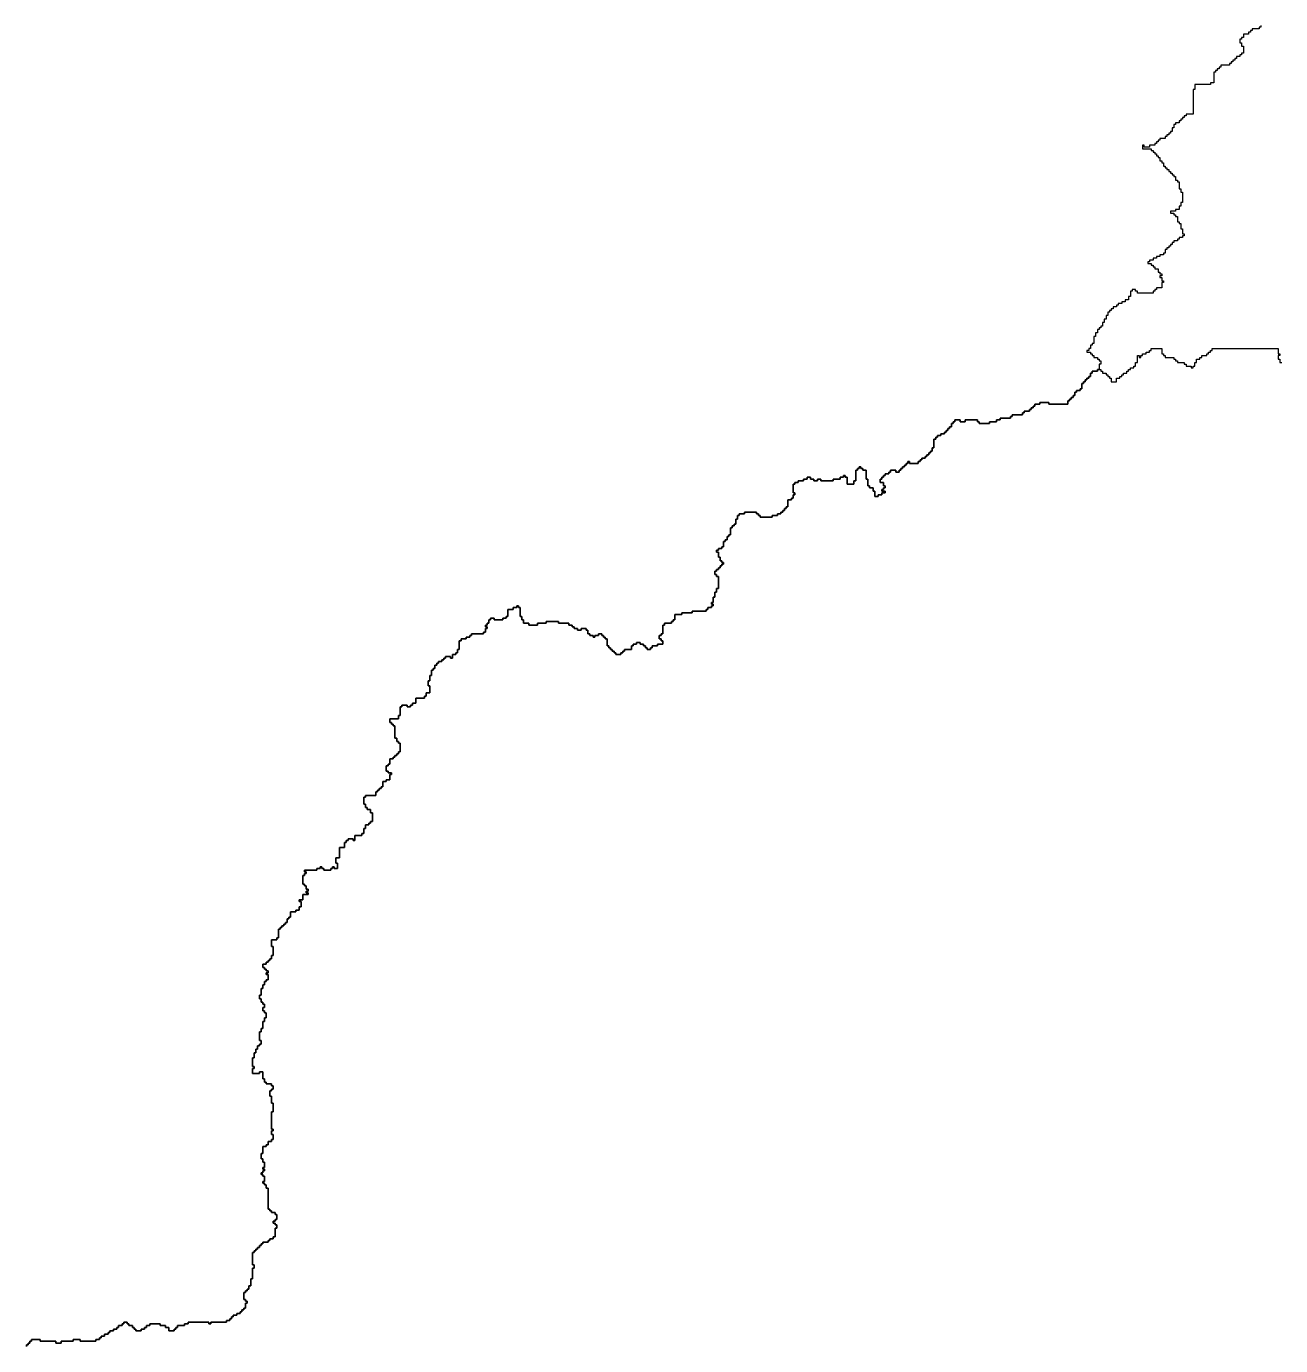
# Model space of a CAD drawing. Header units: inches. Extents: x -98695 to 376223, y 1122520 to 1501782.
# Drawn here: x 175965 to 198218, y 1285437 to 1308847 of the extents above; entities that cross this region are included whole.
import ezdxf

# ---------------------------------------------------------------- set-up
doc = ezdxf.new("R2010")
doc.units = ezdxf.units.IN
doc.header["$MEASUREMENT"] = 0
doc.layers.add('subs1', color=7, linetype='Continuous', true_color=0xc8dcf7)

msp = doc.modelspace()

# ---------------------------------------------------------------- linework, layer by layer
at = {"layer": 'subs1'}
msp.add_lwpolyline([(197867, 1308865), (197867, 1308835), (197836, 1308835), (197836, 1308804), (197712, 1308804), (197712, 1308773), (197682, 1308773), (197682, 1308742), (197651, 1308742), (197651, 1308711), (197558, 1308711), (197558, 1308649), (197527, 1308649), (197527, 1308619), (197497, 1308619), (197497, 1308557), (197527, 1308557), (197527, 1308495), (197558, 1308495), (197558, 1308372), (197527, 1308372), (197527, 1308341), (197497, 1308341), (197497, 1308310), (197435, 1308310), (197435, 1308279), (197404, 1308279), (197404, 1308248), (197373, 1308248), (197373, 1308218), (197342, 1308218), (197342, 1308187), (197311, 1308187), (197311, 1308156), (197157, 1308156), (197157, 1308125), (197126, 1308125), (197126, 1308094), (197095, 1308094), (197095, 1308063), (197065, 1308063), (197065, 1308033), (197034, 1308033), (197034, 1307847), (196972, 1307847), (196972, 1307817), (196694, 1307817), (196694, 1307724), (196664, 1307724), (196664, 1307292), (196540, 1307292), (196540, 1307261), (196509, 1307261), (196509, 1307231), (196479, 1307231), (196479, 1307200), (196448, 1307200), (196448, 1307169), (196417, 1307169), (196417, 1307138), (196355, 1307138), (196355, 1307107), (196324, 1307107), (196324, 1307045), (196293, 1307045), (196293, 1306984), (196263, 1306984), (196263, 1306953), (196232, 1306953), (196232, 1306922), (196201, 1306922), (196201, 1306891), (196170, 1306891), (196170, 1306860), (196078, 1306860), (196078, 1306830), (196047, 1306830), (196047, 1306799), (196016, 1306799), (196016, 1306768), (195985, 1306768), (195985, 1306737), (195892, 1306737), (195892, 1306706), (195800, 1306706), (195800, 1306737), (195769, 1306737), (195769, 1306675), (195923, 1306675), (195923, 1306644), (195954, 1306644), (195954, 1306614), (195985, 1306614), (195985, 1306583), (196016, 1306583), (196016, 1306552), (196047, 1306552), (196047, 1306521), (196078, 1306521), (196078, 1306459), (196108, 1306459), (196108, 1306428), (196139, 1306428), (196139, 1306367), (196170, 1306367), (196170, 1306336), (196201, 1306336), (196201, 1306305), (196232, 1306305), (196232, 1306274), (196263, 1306274), (196263, 1306243), (196293, 1306243), (196293, 1306213), (196324, 1306213), (196324, 1306182), (196355, 1306182), (196355, 1306120), (196386, 1306120), (196386, 1306089), (196417, 1306089), (196417, 1305966), (196448, 1305966), (196448, 1305904), (196479, 1305904), (196479, 1305719), (196448, 1305719), (196448, 1305657), (196417, 1305657), (196417, 1305596), (196355, 1305596), (196355, 1305565), (196263, 1305565), (196263, 1305534), (196324, 1305534), (196324, 1305503), (196355, 1305503), (196355, 1305472), (196386, 1305472), (196386, 1305380), (196417, 1305380), (196417, 1305349), (196448, 1305349), (196448, 1305256), (196479, 1305256), (196479, 1305164), (196509, 1305164), (196509, 1305133), (196479, 1305133), (196479, 1305102), (196417, 1305102), (196417, 1305071), (196386, 1305071), (196386, 1305040), (196324, 1305040), (196324, 1305010), (196293, 1305010), (196293, 1304979), (196263, 1304979), (196263, 1304948), (196232, 1304948), (196232, 1304917), (196201, 1304917), (196201, 1304886), (196170, 1304886), (196170, 1304824), (196139, 1304824), (196139, 1304794), (196078, 1304794), (196078, 1304763), (196016, 1304763), (196016, 1304732), (195954, 1304732), (195954, 1304701), (195892, 1304701), (195892, 1304670), (195862, 1304670), (195862, 1304639), (195923, 1304639), (195923, 1304609), (195954, 1304609), (195954, 1304578), (195985, 1304578), (195985, 1304547), (196047, 1304547), (196047, 1304485), (196078, 1304485), (196078, 1304454), (196108, 1304454), (196108, 1304423), (196078, 1304423), (196078, 1304393), (196108, 1304393), (196108, 1304331), (196139, 1304331), (196139, 1304300), (196108, 1304300), (196108, 1304208), (196016, 1304208), (196016, 1304177), (195985, 1304177), (195985, 1304146), (195954, 1304146), (195954, 1304115), (195677, 1304115), (195677, 1304146), (195646, 1304146), (195646, 1304177), (195584, 1304177), (195584, 1304146), (195553, 1304146), (195553, 1304053), (195522, 1304053), (195522, 1303992), (195461, 1303992), (195461, 1303961), (195399, 1303961), (195399, 1303930), (195337, 1303930), (195337, 1303899), (195306, 1303899), (195306, 1303868), (195245, 1303868), (195245, 1303837), (195214, 1303837), (195214, 1303807), (195183, 1303807), (195183, 1303776), (195152, 1303776), (195152, 1303714), (195121, 1303714), (195121, 1303652), (195090, 1303652), (195090, 1303591), (195060, 1303591), (195060, 1303529), (195029, 1303529), (195029, 1303498), (194998, 1303498), (194998, 1303467), (194967, 1303467), (194967, 1303406), (194936, 1303406), (194936, 1303344), (194905, 1303344), (194905, 1303220), (194875, 1303220), (194875, 1303190), (194844, 1303190), (194844, 1303128), (194813, 1303128), (194813, 1303097), (194782, 1303097), (194782, 1303066), (194844, 1303066), (194844, 1303035), (194875, 1303035), (194875, 1303005), (194905, 1303005), (194905, 1302974), (194967, 1302974), (194967, 1302943), (194998, 1302943), (194998, 1302912), (195029, 1302912), (195029, 1302850), (194998, 1302850), (194998, 1302758), (194967, 1302758), (194967, 1302727), (194875, 1302727), (194875, 1302696), (194844, 1302696), (194844, 1302634), (194813, 1302634), (194813, 1302603), (194782, 1302603), (194782, 1302573), (194751, 1302573), (194751, 1302542), (194720, 1302542), (194720, 1302511), (194689, 1302511), (194689, 1302418), (194659, 1302418), (194659, 1302388), (194597, 1302388), (194597, 1302357), (194566, 1302357), (194566, 1302295), (194535, 1302295), (194535, 1302264), (194504, 1302264), (194504, 1302233), (194474, 1302233), (194474, 1302202), (194443, 1302202), (194443, 1302141), (194103, 1302141), (194103, 1302172), (193949, 1302172), (193949, 1302141), (193857, 1302141), (193857, 1302110), (193826, 1302110), (193826, 1302079), (193795, 1302079), (193795, 1302048), (193764, 1302048), (193764, 1302017), (193671, 1302017), (193671, 1301987), (193641, 1301987), (193641, 1301956), (193456, 1301956), (193456, 1301925), (193425, 1301925), (193425, 1301894), (193240, 1301894), (193240, 1301863), (193178, 1301863), (193178, 1301832), (193055, 1301832), (193055, 1301801), (192869, 1301801), (192869, 1301832), (192839, 1301832), (192839, 1301863), (192623, 1301863), (192623, 1301832), (192530, 1301832), (192530, 1301863), (192438, 1301863), (192438, 1301832), (192407, 1301832), (192407, 1301801), (192376, 1301801), (192376, 1301740), (192345, 1301740), (192345, 1301709), (192314, 1301709), (192314, 1301678), (192283, 1301678), (192283, 1301647), (192253, 1301647), (192253, 1301616), (192191, 1301616), (192191, 1301586), (192129, 1301586), (192129, 1301555), (192098, 1301555), (192098, 1301524), (192067, 1301524), (192067, 1301370), (192037, 1301370), (192037, 1301308), (192006, 1301308), (192006, 1301277), (191975, 1301277), (191975, 1301246), (191944, 1301246), (191944, 1301215), (191913, 1301215), (191913, 1301185), (191852, 1301185), (191852, 1301154), (191821, 1301154), (191821, 1301123), (191790, 1301123), (191790, 1301092), (191636, 1301092), (191636, 1301123), (191605, 1301123), (191605, 1301092), (191574, 1301092), (191574, 1301061), (191543, 1301061), (191543, 1301030), (191512, 1301030), (191512, 1300999), (191481, 1300999), (191481, 1300969), (191451, 1300969), (191451, 1300938), (191389, 1300938), (191389, 1300969), (191296, 1300969), (191296, 1300938), (191265, 1300938), (191265, 1300907), (191204, 1300907), (191204, 1300876), (191173, 1300876), (191173, 1300845), (191142, 1300845), (191142, 1300814), (191111, 1300814), (191111, 1300753), (191173, 1300753), (191173, 1300691), (191204, 1300691), (191204, 1300660), (191173, 1300660), (191173, 1300629), (191142, 1300629), (191142, 1300598), (191204, 1300598), (191204, 1300568), (191142, 1300568), (191142, 1300537), (191080, 1300537), (191080, 1300506), (191019, 1300506), (191019, 1300598), (190988, 1300598), (190988, 1300660), (190926, 1300660), (190926, 1300691), (190895, 1300691), (190895, 1300814), (190864, 1300814), (190864, 1300969), (190803, 1300969), (190803, 1300999), (190772, 1300999), (190772, 1301030), (190741, 1301030), (190741, 1300999), (190710, 1300999), (190710, 1300969), (190679, 1300969), (190679, 1300784), (190649, 1300784), (190649, 1300722), (190525, 1300722), (190525, 1300845), (190494, 1300845), (190494, 1300876), (190463, 1300876), (190463, 1300845), (190402, 1300845), (190402, 1300814), (190278, 1300814), (190278, 1300784), (190062, 1300784), (190062, 1300814), (190001, 1300814), (190001, 1300784), (189939, 1300784), (189939, 1300814), (189877, 1300814), (189877, 1300845), (189816, 1300845), (189816, 1300814), (189754, 1300814), (189754, 1300784), (189661, 1300784), (189661, 1300753), (189600, 1300753), (189600, 1300722), (189569, 1300722), (189569, 1300568), (189600, 1300568), (189600, 1300537), (189569, 1300537), (189569, 1300475), (189538, 1300475), (189538, 1300444), (189476, 1300444), (189476, 1300321), (189445, 1300321), (189445, 1300290), (189415, 1300290), (189415, 1300259), (189384, 1300259), (189384, 1300228), (189353, 1300228), (189353, 1300197), (189291, 1300197), (189291, 1300167), (189199, 1300167), (189199, 1300136), (188983, 1300136), (188983, 1300167), (188952, 1300167), (188952, 1300197), (188921, 1300197), (188921, 1300228), (188705, 1300228), (188705, 1300197), (188613, 1300197), (188613, 1300167), (188582, 1300167), (188582, 1300105), (188551, 1300105), (188551, 1300012), (188520, 1300012), (188520, 1299982), (188489, 1299982), (188489, 1299951), (188458, 1299951), (188458, 1299827), (188428, 1299827), (188428, 1299796), (188397, 1299796), (188397, 1299735), (188366, 1299735), (188366, 1299704), (188335, 1299704), (188335, 1299611), (188304, 1299611), (188304, 1299581), (188242, 1299581), (188242, 1299550), (188212, 1299550), (188212, 1299519), (188242, 1299519), (188242, 1299426), (188273, 1299426), (188273, 1299365), (188304, 1299365), (188304, 1299334), (188335, 1299334), (188335, 1299303), (188304, 1299303), (188304, 1299272), (188273, 1299272), (188273, 1299241), (188242, 1299241), (188242, 1299210), (188212, 1299210), (188212, 1299179), (188181, 1299179), (188181, 1299118), (188212, 1299118), (188212, 1299087), (188242, 1299087), (188242, 1298871), (188212, 1298871), (188212, 1298809), (188181, 1298809), (188181, 1298717), (188150, 1298717), (188150, 1298624), (188119, 1298624), (188119, 1298593), (188150, 1298593), (188150, 1298563), (188119, 1298563), (188119, 1298532), (188057, 1298532), (188057, 1298501), (188027, 1298501), (188027, 1298470), (187780, 1298470), (187780, 1298439), (187595, 1298439), (187595, 1298408), (187471, 1298408), (187471, 1298316), (187440, 1298316), (187440, 1298285), (187410, 1298285), (187410, 1298254), (187286, 1298254), (187286, 1298223), (187255, 1298223), (187255, 1298069), (187225, 1298069), (187225, 1298038), (187194, 1298038), (187194, 1297976), (187225, 1297976), (187225, 1297946), (187255, 1297946), (187255, 1297884), (187163, 1297884), (187163, 1297853), (187070, 1297853), (187070, 1297822), (187039, 1297822), (187039, 1297791), (186978, 1297791), (186978, 1297822), (186947, 1297822), (186947, 1297853), (186916, 1297853), (186916, 1297884), (186854, 1297884), (186854, 1297915), (186793, 1297915), (186793, 1297884), (186731, 1297884), (186731, 1297853), (186700, 1297853), (186700, 1297791), (186577, 1297791), (186577, 1297761), (186546, 1297761), (186546, 1297730), (186515, 1297730), (186515, 1297699), (186422, 1297699), (186422, 1297730), (186392, 1297730), (186392, 1297761), (186361, 1297761), (186361, 1297791), (186330, 1297791), (186330, 1297822), (186299, 1297822), (186299, 1297853), (186268, 1297853), (186268, 1297976), (186237, 1297976), (186237, 1298007), (186207, 1298007), (186207, 1298038), (186176, 1298038), (186176, 1298069), (186114, 1298069), (186114, 1298038), (186052, 1298038), (186052, 1298007), (186021, 1298007), (186021, 1298038), (185960, 1298038), (185960, 1298069), (185929, 1298069), (185929, 1298131), (185898, 1298131), (185898, 1298162), (185806, 1298162), (185806, 1298131), (185744, 1298131), (185744, 1298162), (185682, 1298162), (185682, 1298192), (185651, 1298192), (185651, 1298223), (185590, 1298223), (185590, 1298254), (185405, 1298254), (185405, 1298285), (185189, 1298285), (185189, 1298254), (185034, 1298254), (185034, 1298223), (184880, 1298223), (184880, 1298254), (184788, 1298254), (184788, 1298316), (184757, 1298316), (184757, 1298377), (184726, 1298377), (184726, 1298532), (184695, 1298532), (184695, 1298563), (184664, 1298563), (184664, 1298532), (184603, 1298532), (184603, 1298501), (184510, 1298501), (184510, 1298377), (184479, 1298377), (184479, 1298347), (184417, 1298347), (184417, 1298316), (184263, 1298316), (184263, 1298347), (184202, 1298347), (184202, 1298316), (184171, 1298316), (184171, 1298254), (184140, 1298254), (184140, 1298223), (184109, 1298223), (184109, 1298192), (184140, 1298192), (184140, 1298162), (184109, 1298162), (184109, 1298100), (184078, 1298100), (184078, 1298069), (183862, 1298069), (183862, 1298038), (183831, 1298038), (183831, 1298007), (183770, 1298007), (183770, 1297976), (183677, 1297976), (183677, 1297946), (183646, 1297946), (183646, 1297791), (183615, 1297791), (183615, 1297730), (183585, 1297730), (183585, 1297699), (183523, 1297699), (183523, 1297637), (183492, 1297637), (183492, 1297668), (183399, 1297668), (183399, 1297637), (183369, 1297637), (183369, 1297606), (183338, 1297606), (183338, 1297575), (183276, 1297575), (183276, 1297545), (183245, 1297545), (183245, 1297514), (183214, 1297514), (183214, 1297452), (183184, 1297452), (183184, 1297421), (183153, 1297421), (183153, 1297329), (183122, 1297329), (183122, 1297236), (183091, 1297236), (183091, 1297144), (183122, 1297144), (183122, 1297020), (183060, 1297020), (183060, 1296959), (183029, 1296959), (183029, 1296928), (182875, 1296928), (182875, 1296835), (182813, 1296835), (182813, 1296804), (182783, 1296804), (182783, 1296773), (182721, 1296773), (182721, 1296804), (182628, 1296804), (182628, 1296773), (182597, 1296773), (182597, 1296619), (182567, 1296619), (182567, 1296558), (182412, 1296558), (182412, 1296496), (182443, 1296496), (182443, 1296465), (182474, 1296465), (182474, 1296434), (182505, 1296434), (182505, 1296218), (182536, 1296218), (182536, 1296157), (182567, 1296157), (182567, 1296126), (182597, 1296126), (182597, 1295971), (182567, 1295971), (182567, 1295941), (182536, 1295941), (182536, 1295910), (182505, 1295910), (182505, 1295879), (182474, 1295879), (182474, 1295848), (182412, 1295848), (182412, 1295755), (182382, 1295755), (182382, 1295725), (182351, 1295725), (182351, 1295632), (182382, 1295632), (182382, 1295601), (182443, 1295601), (182443, 1295570), (182412, 1295570), (182412, 1295478), (182351, 1295478), (182351, 1295447), (182289, 1295447), (182289, 1295354), (182258, 1295354), (182258, 1295324), (182227, 1295324), (182227, 1295293), (182196, 1295293), (182196, 1295262), (182166, 1295262), (182166, 1295200), (181981, 1295200), (181981, 1295169), (181950, 1295169), (181950, 1295046), (181981, 1295046), (181981, 1294984), (182011, 1294984), (182011, 1294953), (182073, 1294953), (182073, 1294892), (182104, 1294892), (182104, 1294738), (182073, 1294738), (182073, 1294707), (182042, 1294707), (182042, 1294676), (181981, 1294676), (181981, 1294614), (181950, 1294614), (181950, 1294522), (181919, 1294522), (181919, 1294491), (181795, 1294491), (181795, 1294398), (181765, 1294398), (181765, 1294429), (181672, 1294429), (181672, 1294398), (181641, 1294398), (181641, 1294367), (181610, 1294367), (181610, 1294275), (181518, 1294275), (181518, 1294090), (181456, 1294090), (181456, 1293997), (181487, 1293997), (181487, 1293905), (181425, 1293905), (181425, 1293936), (181394, 1293936), (181394, 1293905), (181364, 1293905), (181364, 1293874), (181240, 1293874), (181240, 1293905), (181209, 1293905), (181209, 1293936), (181179, 1293936), (181179, 1293905), (181117, 1293905), (181117, 1293874), (180901, 1293874), (180901, 1293843), (180932, 1293843), (180932, 1293812), (180901, 1293812), (180901, 1293781), (180870, 1293781), (180870, 1293627), (180901, 1293627), (180901, 1293596), (180932, 1293596), (180932, 1293535), (180963, 1293535), (180963, 1293504), (180932, 1293504), (180932, 1293473), (180963, 1293473), (180963, 1293442), (180870, 1293442), (180870, 1293349), (180808, 1293349), (180808, 1293319), (180839, 1293319), (180839, 1293226), (180808, 1293226), (180808, 1293164), (180747, 1293164), (180747, 1293134), (180654, 1293134), (180654, 1293041), (180623, 1293041), (180623, 1293010), (180592, 1293010), (180592, 1292948), (180562, 1292948), (180562, 1292918), (180531, 1292918), (180531, 1292887), (180500, 1292887), (180500, 1292856), (180469, 1292856), (180469, 1292825), (180438, 1292825), (180438, 1292671), (180407, 1292671), (180407, 1292640), (180315, 1292640), (180315, 1292517), (180346, 1292517), (180346, 1292362), (180315, 1292362), (180315, 1292301), (180284, 1292301), (180284, 1292270), (180253, 1292270), (180253, 1292239), (180222, 1292239), (180222, 1292208), (180161, 1292208), (180161, 1292146), (180191, 1292146), (180191, 1292116), (180222, 1292116), (180222, 1292085), (180253, 1292085), (180253, 1292054), (180222, 1292054), (180222, 1292023), (180253, 1292023), (180253, 1291930), (180222, 1291930), (180222, 1291900), (180191, 1291900), (180191, 1291838), (180161, 1291838), (180161, 1291776), (180130, 1291776), (180130, 1291653), (180099, 1291653), (180099, 1291591), (180130, 1291591), (180130, 1291529), (180161, 1291529), (180161, 1291499), (180191, 1291499), (180191, 1291437), (180161, 1291437), (180161, 1291375), (180191, 1291375), (180191, 1291344), (180222, 1291344), (180222, 1291252), (180191, 1291252), (180191, 1291190), (180161, 1291190), (180161, 1291067), (180130, 1291067), (180130, 1291005), (180099, 1291005), (180099, 1290851), (180130, 1290851), (180130, 1290789), (180099, 1290789), (180099, 1290758), (180068, 1290758), (180068, 1290697), (180037, 1290697), (180037, 1290635), (180006, 1290635), (180006, 1290542), (179976, 1290542), (179976, 1290388), (180006, 1290388), (180006, 1290357), (179976, 1290357), (179976, 1290265), (180099, 1290265), (180099, 1290296), (180161, 1290296), (180161, 1290172), (180191, 1290172), (180191, 1290111), (180222, 1290111), (180222, 1290080), (180315, 1290080), (180315, 1290049), (180346, 1290049), (180346, 1289987), (180315, 1289987), (180315, 1289956), (180284, 1289956), (180284, 1289864), (180315, 1289864), (180315, 1289740), (180346, 1289740), (180346, 1289586), (180315, 1289586), (180315, 1289278), (180346, 1289278), (180346, 1289247), (180315, 1289247), (180315, 1289185), (180346, 1289185), (180346, 1289093), (180315, 1289093), (180315, 1289062), (180253, 1289062), (180253, 1289000), (180222, 1289000), (180222, 1288969), (180161, 1288969), (180161, 1288846), (180130, 1288846), (180130, 1288753), (180161, 1288753), (180161, 1288692), (180191, 1288692), (180191, 1288599), (180161, 1288599), (180161, 1288568), (180191, 1288568), (180191, 1288537), (180161, 1288537), (180161, 1288506), (180130, 1288506), (180130, 1288476), (180161, 1288476), (180161, 1288445), (180191, 1288445), (180191, 1288352), (180161, 1288352), (180161, 1288321), (180191, 1288321), (180191, 1288291), (180222, 1288291), (180222, 1288229), (180253, 1288229), (180253, 1287859), (180284, 1287859), (180284, 1287828), (180315, 1287828), (180315, 1287797), (180377, 1287797), (180377, 1287766), (180407, 1287766), (180407, 1287674), (180377, 1287674), (180377, 1287643), (180346, 1287643), (180346, 1287612), (180377, 1287612), (180377, 1287581), (180407, 1287581), (180407, 1287519), (180377, 1287519), (180377, 1287365), (180346, 1287365), (180346, 1287334), (180284, 1287334), (180284, 1287303), (180253, 1287303), (180253, 1287273), (180161, 1287273), (180161, 1287242), (180130, 1287242), (180130, 1287211), (180099, 1287211), (180099, 1287180), (180068, 1287180), (180068, 1287149), (180037, 1287149), (180037, 1287118), (180006, 1287118), (180006, 1287088), (179976, 1287088), (179976, 1286872), (180006, 1286872), (180006, 1286810), (179976, 1286810), (179976, 1286625), (179945, 1286625), (179945, 1286501), (179914, 1286501), (179914, 1286440), (179883, 1286440), (179883, 1286409), (179852, 1286409), (179852, 1286378), (179821, 1286378), (179821, 1286255), (179852, 1286255), (179852, 1286224), (179883, 1286224), (179883, 1286193), (179852, 1286193), (179852, 1286100), (179821, 1286100), (179821, 1286070), (179790, 1286070), (179790, 1286039), (179760, 1286039), (179760, 1286008), (179698, 1286008), (179698, 1285977), (179636, 1285977), (179636, 1285946), (179605, 1285946), (179605, 1285915), (179574, 1285915), (179574, 1285885), (179513, 1285885), (179513, 1285854), (179235, 1285854), (179235, 1285823), (179204, 1285823), (179204, 1285854), (178834, 1285854), (178834, 1285823), (178772, 1285823), (178772, 1285792), (178649, 1285792), (178649, 1285761), (178618, 1285761), (178618, 1285730), (178587, 1285730), (178587, 1285699), (178495, 1285699), (178495, 1285761), (178433, 1285761), (178433, 1285792), (178341, 1285792), (178341, 1285823), (178156, 1285823), (178156, 1285792), (178094, 1285792), (178094, 1285761), (178063, 1285761), (178063, 1285730), (178001, 1285730), (178001, 1285699), (177909, 1285699), (177909, 1285730), (177878, 1285730), (177878, 1285761), (177847, 1285761), (177847, 1285792), (177785, 1285792), (177785, 1285823), (177755, 1285823), (177755, 1285854), (177693, 1285854), (177693, 1285823), (177662, 1285823), (177662, 1285792), (177600, 1285792), (177600, 1285761), (177569, 1285761), (177569, 1285730), (177508, 1285730), (177508, 1285699), (177446, 1285699), (177446, 1285669), (177415, 1285669), (177415, 1285638), (177354, 1285638), (177354, 1285607), (177292, 1285607), (177292, 1285576), (177261, 1285576), (177261, 1285545), (177199, 1285545), (177199, 1285514), (176922, 1285514), (176922, 1285545), (176798, 1285545), (176798, 1285514), (176582, 1285514), (176582, 1285483), (176490, 1285483), (176490, 1285514), (176212, 1285514), (176212, 1285545), (176058, 1285545), (176058, 1285514), (176027, 1285514), (176027, 1285483), (175996, 1285483), (175996, 1285453), (175965, 1285453), (175965, 1285422)], dxfattribs=at)
msp.add_polyline3d([(175965, 1285422, 0), (175965, 1285453, 0), (175996, 1285453, 0), (175996, 1285483, 0), (176027, 1285483, 0), (176027, 1285514, 0), (176058, 1285514, 0), (176058, 1285545, 0), (176212, 1285545, 0), (176212, 1285514, 0), (176490, 1285514, 0), (176490, 1285483, 0), (176582, 1285483, 0), (176582, 1285514, 0), (176798, 1285514, 0), (176798, 1285545, 0), (176922, 1285545, 0), (176922, 1285514, 0), (177199, 1285514, 0), (177199, 1285545, 0), (177261, 1285545, 0), (177261, 1285576, 0), (177292, 1285576, 0), (177292, 1285607, 0), (177354, 1285607, 0), (177354, 1285638, 0), (177415, 1285638, 0), (177415, 1285669, 0), (177446, 1285669, 0), (177446, 1285699, 0), (177508, 1285699, 0), (177508, 1285730, 0), (177569, 1285730, 0), (177569, 1285761, 0), (177600, 1285761, 0), (177600, 1285792, 0), (177662, 1285792, 0), (177662, 1285823, 0), (177693, 1285823, 0), (177693, 1285854, 0), (177755, 1285854, 0), (177755, 1285823, 0), (177785, 1285823, 0), (177785, 1285792, 0), (177847, 1285792, 0), (177847, 1285761, 0), (177878, 1285761, 0), (177878, 1285730, 0), (177909, 1285730, 0), (177909, 1285699, 0), (178001, 1285699, 0), (178001, 1285730, 0), (178063, 1285730, 0), (178063, 1285761, 0), (178094, 1285761, 0), (178094, 1285792, 0), (178156, 1285792, 0), (178156, 1285823, 0), (178341, 1285823, 0), (178341, 1285792, 0), (178433, 1285792, 0), (178433, 1285761, 0), (178495, 1285761, 0), (178495, 1285699, 0), (178587, 1285699, 0), (178587, 1285730, 0), (178618, 1285730, 0), (178618, 1285761, 0), (178649, 1285761, 0), (178649, 1285792, 0), (178772, 1285792, 0), (178772, 1285823, 0), (178834, 1285823, 0), (178834, 1285854, 0), (179204, 1285854, 0), (179204, 1285823, 0), (179235, 1285823, 0), (179235, 1285854, 0), (179513, 1285854, 0), (179513, 1285885, 0), (179574, 1285885, 0), (179574, 1285915, 0), (179605, 1285915, 0), (179605, 1285946, 0), (179636, 1285946, 0), (179636, 1285977, 0), (179698, 1285977, 0), (179698, 1286008, 0), (179760, 1286008, 0), (179760, 1286039, 0), (179790, 1286039, 0), (179790, 1286070, 0), (179821, 1286070, 0), (179821, 1286100, 0), (179852, 1286100, 0), (179852, 1286193, 0), (179883, 1286193, 0), (179883, 1286224, 0), (179852, 1286224, 0), (179852, 1286255, 0), (179821, 1286255, 0), (179821, 1286378, 0), (179852, 1286378, 0), (179852, 1286409, 0), (179883, 1286409, 0), (179883, 1286440, 0), (179914, 1286440, 0), (179914, 1286501, 0), (179945, 1286501, 0), (179945, 1286625, 0), (179976, 1286625, 0), (179976, 1286810, 0), (180006, 1286810, 0), (180006, 1286872, 0), (179976, 1286872, 0), (179976, 1287088, 0), (180006, 1287088, 0), (180006, 1287118, 0), (180037, 1287118, 0), (180037, 1287149, 0), (180068, 1287149, 0), (180068, 1287180, 0), (180099, 1287180, 0), (180099, 1287211, 0), (180130, 1287211, 0), (180130, 1287242, 0), (180161, 1287242, 0), (180161, 1287273, 0), (180253, 1287273, 0), (180253, 1287303, 0), (180284, 1287303, 0), (180284, 1287334, 0), (180346, 1287334, 0), (180346, 1287365, 0), (180377, 1287365, 0), (180377, 1287519, 0), (180407, 1287519, 0), (180407, 1287581, 0), (180377, 1287581, 0), (180377, 1287612, 0), (180346, 1287612, 0), (180346, 1287643, 0), (180377, 1287643, 0), (180377, 1287674, 0), (180407, 1287674, 0), (180407, 1287766, 0), (180377, 1287766, 0), (180377, 1287797, 0), (180315, 1287797, 0), (180315, 1287828, 0), (180284, 1287828, 0), (180284, 1287859, 0), (180253, 1287859, 0), (180253, 1288229, 0), (180222, 1288229, 0), (180222, 1288291, 0), (180191, 1288291, 0), (180191, 1288321, 0), (180161, 1288321, 0), (180161, 1288352, 0), (180191, 1288352, 0), (180191, 1288445, 0), (180161, 1288445, 0), (180161, 1288476, 0), (180130, 1288476, 0), (180130, 1288506, 0), (180161, 1288506, 0), (180161, 1288537, 0), (180191, 1288537, 0), (180191, 1288568, 0), (180161, 1288568, 0), (180161, 1288599, 0), (180191, 1288599, 0), (180191, 1288692, 0), (180161, 1288692, 0), (180161, 1288753, 0), (180130, 1288753, 0), (180130, 1288846, 0), (180161, 1288846, 0), (180161, 1288969, 0), (180222, 1288969, 0), (180222, 1289000, 0), (180253, 1289000, 0), (180253, 1289062, 0), (180315, 1289062, 0), (180315, 1289093, 0), (180346, 1289093, 0), (180346, 1289185, 0), (180315, 1289185, 0), (180315, 1289247, 0), (180346, 1289247, 0), (180346, 1289278, 0), (180315, 1289278, 0), (180315, 1289586, 0), (180346, 1289586, 0), (180346, 1289740, 0), (180315, 1289740, 0), (180315, 1289864, 0), (180284, 1289864, 0), (180284, 1289956, 0), (180315, 1289956, 0), (180315, 1289987, 0), (180346, 1289987, 0), (180346, 1290049, 0), (180315, 1290049, 0), (180315, 1290080, 0), (180222, 1290080, 0), (180222, 1290111, 0), (180191, 1290111, 0), (180191, 1290172, 0), (180161, 1290172, 0), (180161, 1290296, 0), (180099, 1290296, 0), (180099, 1290265, 0), (179976, 1290265, 0), (179976, 1290357, 0), (180006, 1290357, 0), (180006, 1290388, 0), (179976, 1290388, 0), (179976, 1290542, 0), (180006, 1290542, 0), (180006, 1290635, 0), (180037, 1290635, 0), (180037, 1290697, 0), (180068, 1290697, 0), (180068, 1290758, 0), (180099, 1290758, 0), (180099, 1290789, 0), (180130, 1290789, 0), (180130, 1290851, 0), (180099, 1290851, 0), (180099, 1291005, 0), (180130, 1291005, 0), (180130, 1291067, 0), (180161, 1291067, 0), (180161, 1291190, 0), (180191, 1291190, 0), (180191, 1291252, 0), (180222, 1291252, 0), (180222, 1291344, 0), (180191, 1291344, 0), (180191, 1291375, 0), (180161, 1291375, 0), (180161, 1291437, 0), (180191, 1291437, 0), (180191, 1291499, 0), (180161, 1291499, 0), (180161, 1291529, 0), (180130, 1291529, 0), (180130, 1291591, 0), (180099, 1291591, 0), (180099, 1291653, 0), (180130, 1291653, 0), (180130, 1291776, 0), (180161, 1291776, 0), (180161, 1291838, 0), (180191, 1291838, 0), (180191, 1291900, 0), (180222, 1291900, 0), (180222, 1291930, 0), (180253, 1291930, 0), (180253, 1292023, 0), (180222, 1292023, 0), (180222, 1292054, 0), (180253, 1292054, 0), (180253, 1292085, 0), (180222, 1292085, 0), (180222, 1292116, 0), (180191, 1292116, 0), (180191, 1292146, 0), (180161, 1292146, 0), (180161, 1292208, 0), (180222, 1292208, 0), (180222, 1292239, 0), (180253, 1292239, 0), (180253, 1292270, 0), (180284, 1292270, 0), (180284, 1292301, 0), (180315, 1292301, 0), (180315, 1292362, 0), (180346, 1292362, 0), (180346, 1292517, 0), (180315, 1292517, 0), (180315, 1292640, 0), (180407, 1292640, 0), (180407, 1292671, 0), (180438, 1292671, 0), (180438, 1292825, 0), (180469, 1292825, 0), (180469, 1292856, 0), (180500, 1292856, 0), (180500, 1292887, 0), (180531, 1292887, 0), (180531, 1292918, 0), (180562, 1292918, 0), (180562, 1292948, 0), (180592, 1292948, 0), (180592, 1293010, 0), (180623, 1293010, 0), (180623, 1293041, 0), (180654, 1293041, 0), (180654, 1293134, 0), (180747, 1293134, 0), (180747, 1293164, 0), (180808, 1293164, 0), (180808, 1293226, 0), (180839, 1293226, 0), (180839, 1293319, 0), (180808, 1293319, 0), (180808, 1293349, 0), (180870, 1293349, 0), (180870, 1293442, 0), (180963, 1293442, 0), (180963, 1293473, 0), (180932, 1293473, 0), (180932, 1293504, 0), (180963, 1293504, 0), (180963, 1293535, 0), (180932, 1293535, 0), (180932, 1293596, 0), (180901, 1293596, 0), (180901, 1293627, 0), (180870, 1293627, 0), (180870, 1293781, 0), (180901, 1293781, 0), (180901, 1293812, 0), (180932, 1293812, 0), (180932, 1293843, 0), (180901, 1293843, 0), (180901, 1293874, 0), (181117, 1293874, 0), (181117, 1293905, 0), (181179, 1293905, 0), (181179, 1293936, 0), (181209, 1293936, 0), (181209, 1293905, 0), (181240, 1293905, 0), (181240, 1293874, 0), (181364, 1293874, 0), (181364, 1293905, 0), (181394, 1293905, 0), (181394, 1293936, 0), (181425, 1293936, 0), (181425, 1293905, 0), (181487, 1293905, 0), (181487, 1293997, 0), (181456, 1293997, 0), (181456, 1294090, 0), (181518, 1294090, 0), (181518, 1294275, 0), (181610, 1294275, 0), (181610, 1294367, 0), (181641, 1294367, 0), (181641, 1294398, 0), (181672, 1294398, 0), (181672, 1294429, 0), (181765, 1294429, 0), (181765, 1294398, 0), (181795, 1294398, 0), (181795, 1294491, 0), (181919, 1294491, 0), (181919, 1294522, 0), (181950, 1294522, 0), (181950, 1294614, 0), (181981, 1294614, 0), (181981, 1294676, 0), (182042, 1294676, 0), (182042, 1294707, 0), (182073, 1294707, 0), (182073, 1294738, 0), (182104, 1294738, 0), (182104, 1294892, 0), (182073, 1294892, 0), (182073, 1294953, 0), (182011, 1294953, 0), (182011, 1294984, 0), (181981, 1294984, 0), (181981, 1295046, 0), (181950, 1295046, 0), (181950, 1295169, 0), (181981, 1295169, 0), (181981, 1295200, 0), (182166, 1295200, 0), (182166, 1295262, 0), (182196, 1295262, 0), (182196, 1295293, 0), (182227, 1295293, 0), (182227, 1295324, 0), (182258, 1295324, 0), (182258, 1295354, 0), (182289, 1295354, 0), (182289, 1295447, 0), (182351, 1295447, 0), (182351, 1295478, 0), (182412, 1295478, 0), (182412, 1295570, 0), (182443, 1295570, 0), (182443, 1295601, 0), (182382, 1295601, 0), (182382, 1295632, 0), (182351, 1295632, 0), (182351, 1295725, 0), (182382, 1295725, 0), (182382, 1295755, 0), (182412, 1295755, 0), (182412, 1295848, 0), (182474, 1295848, 0), (182474, 1295879, 0), (182505, 1295879, 0), (182505, 1295910, 0), (182536, 1295910, 0), (182536, 1295941, 0), (182567, 1295941, 0), (182567, 1295971, 0), (182597, 1295971, 0), (182597, 1296126, 0), (182567, 1296126, 0), (182567, 1296157, 0), (182536, 1296157, 0), (182536, 1296218, 0), (182505, 1296218, 0), (182505, 1296434, 0), (182474, 1296434, 0), (182474, 1296465, 0), (182443, 1296465, 0), (182443, 1296496, 0), (182412, 1296496, 0), (182412, 1296558, 0), (182567, 1296558, 0), (182567, 1296619, 0), (182597, 1296619, 0), (182597, 1296773, 0), (182628, 1296773, 0), (182628, 1296804, 0), (182721, 1296804, 0), (182721, 1296773, 0), (182783, 1296773, 0), (182783, 1296804, 0), (182813, 1296804, 0), (182813, 1296835, 0), (182875, 1296835, 0), (182875, 1296928, 0), (183029, 1296928, 0), (183029, 1296959, 0), (183060, 1296959, 0), (183060, 1297020, 0), (183122, 1297020, 0), (183122, 1297144, 0), (183091, 1297144, 0), (183091, 1297236, 0), (183122, 1297236, 0), (183122, 1297329, 0), (183153, 1297329, 0), (183153, 1297421, 0), (183184, 1297421, 0), (183184, 1297452, 0), (183214, 1297452, 0), (183214, 1297514, 0), (183245, 1297514, 0), (183245, 1297545, 0), (183276, 1297545, 0), (183276, 1297575, 0), (183338, 1297575, 0), (183338, 1297606, 0), (183369, 1297606, 0), (183369, 1297637, 0), (183399, 1297637, 0), (183399, 1297668, 0), (183492, 1297668, 0), (183492, 1297637, 0), (183523, 1297637, 0), (183523, 1297699, 0), (183585, 1297699, 0), (183585, 1297730, 0), (183615, 1297730, 0), (183615, 1297791, 0), (183646, 1297791, 0), (183646, 1297946, 0), (183677, 1297946, 0), (183677, 1297976, 0), (183770, 1297976, 0), (183770, 1298007, 0), (183831, 1298007, 0), (183831, 1298038, 0), (183862, 1298038, 0), (183862, 1298069, 0), (184078, 1298069, 0), (184078, 1298100, 0), (184109, 1298100, 0), (184109, 1298162, 0), (184140, 1298162, 0), (184140, 1298192, 0), (184109, 1298192, 0), (184109, 1298223, 0), (184140, 1298223, 0), (184140, 1298254, 0), (184171, 1298254, 0), (184171, 1298316, 0), (184202, 1298316, 0), (184202, 1298347, 0), (184263, 1298347, 0), (184263, 1298316, 0), (184417, 1298316, 0), (184417, 1298347, 0), (184479, 1298347, 0), (184479, 1298377, 0), (184510, 1298377, 0), (184510, 1298501, 0), (184603, 1298501, 0), (184603, 1298532, 0), (184664, 1298532, 0), (184664, 1298563, 0), (184695, 1298563, 0), (184695, 1298532, 0), (184726, 1298532, 0), (184726, 1298377, 0), (184757, 1298377, 0), (184757, 1298316, 0), (184788, 1298316, 0), (184788, 1298254, 0), (184880, 1298254, 0), (184880, 1298223, 0), (185034, 1298223, 0), (185034, 1298254, 0), (185189, 1298254, 0), (185189, 1298285, 0), (185405, 1298285, 0), (185405, 1298254, 0), (185590, 1298254, 0), (185590, 1298223, 0), (185651, 1298223, 0), (185651, 1298192, 0), (185682, 1298192, 0), (185682, 1298162, 0), (185744, 1298162, 0), (185744, 1298131, 0), (185806, 1298131, 0), (185806, 1298162, 0), (185898, 1298162, 0), (185898, 1298131, 0), (185929, 1298131, 0), (185929, 1298069, 0), (185960, 1298069, 0), (185960, 1298038, 0), (186021, 1298038, 0), (186021, 1298007, 0), (186052, 1298007, 0), (186052, 1298038, 0), (186114, 1298038, 0), (186114, 1298069, 0), (186176, 1298069, 0), (186176, 1298038, 0), (186207, 1298038, 0), (186207, 1298007, 0), (186237, 1298007, 0), (186237, 1297976, 0), (186268, 1297976, 0), (186268, 1297853, 0), (186299, 1297853, 0), (186299, 1297822, 0), (186330, 1297822, 0), (186330, 1297791, 0), (186361, 1297791, 0), (186361, 1297761, 0), (186392, 1297761, 0), (186392, 1297730, 0), (186422, 1297730, 0), (186422, 1297699, 0), (186515, 1297699, 0), (186515, 1297730, 0), (186546, 1297730, 0), (186546, 1297761, 0), (186577, 1297761, 0), (186577, 1297791, 0), (186700, 1297791, 0), (186700, 1297853, 0), (186731, 1297853, 0), (186731, 1297884, 0), (186793, 1297884, 0), (186793, 1297915, 0), (186854, 1297915, 0), (186854, 1297884, 0), (186916, 1297884, 0), (186916, 1297853, 0), (186947, 1297853, 0), (186947, 1297822, 0), (186978, 1297822, 0), (186978, 1297791, 0), (187039, 1297791, 0), (187039, 1297822, 0), (187070, 1297822, 0), (187070, 1297853, 0), (187163, 1297853, 0), (187163, 1297884, 0), (187255, 1297884, 0), (187255, 1297946, 0), (187225, 1297946, 0), (187225, 1297976, 0), (187194, 1297976, 0), (187194, 1298038, 0), (187225, 1298038, 0), (187225, 1298069, 0), (187255, 1298069, 0), (187255, 1298223, 0), (187286, 1298223, 0), (187286, 1298254, 0), (187410, 1298254, 0), (187410, 1298285, 0), (187440, 1298285, 0), (187440, 1298316, 0), (187471, 1298316, 0), (187471, 1298408, 0), (187595, 1298408, 0), (187595, 1298439, 0), (187780, 1298439, 0), (187780, 1298470, 0), (188027, 1298470, 0), (188027, 1298501, 0), (188057, 1298501, 0), (188057, 1298532, 0), (188119, 1298532, 0), (188119, 1298563, 0), (188150, 1298563, 0), (188150, 1298593, 0), (188119, 1298593, 0), (188119, 1298624, 0), (188150, 1298624, 0), (188150, 1298717, 0), (188181, 1298717, 0), (188181, 1298809, 0), (188212, 1298809, 0), (188212, 1298871, 0), (188242, 1298871, 0), (188242, 1299087, 0), (188212, 1299087, 0), (188212, 1299118, 0), (188181, 1299118, 0), (188181, 1299179, 0), (188212, 1299179, 0), (188212, 1299210, 0), (188242, 1299210, 0), (188242, 1299241, 0), (188273, 1299241, 0), (188273, 1299272, 0), (188304, 1299272, 0), (188304, 1299303, 0), (188335, 1299303, 0), (188335, 1299334, 0), (188304, 1299334, 0), (188304, 1299365, 0), (188273, 1299365, 0), (188273, 1299426, 0), (188242, 1299426, 0), (188242, 1299519, 0), (188212, 1299519, 0), (188212, 1299550, 0), (188242, 1299550, 0), (188242, 1299581, 0), (188304, 1299581, 0), (188304, 1299611, 0), (188335, 1299611, 0), (188335, 1299704, 0), (188366, 1299704, 0), (188366, 1299735, 0), (188397, 1299735, 0), (188397, 1299796, 0), (188428, 1299796, 0), (188428, 1299827, 0), (188458, 1299827, 0), (188458, 1299951, 0), (188489, 1299951, 0), (188489, 1299982, 0), (188520, 1299982, 0), (188520, 1300012, 0), (188551, 1300012, 0), (188551, 1300105, 0), (188582, 1300105, 0), (188582, 1300167, 0), (188613, 1300167, 0), (188613, 1300197, 0), (188705, 1300197, 0), (188705, 1300228, 0), (188921, 1300228, 0), (188921, 1300197, 0), (188952, 1300197, 0), (188952, 1300167, 0), (188983, 1300167, 0), (188983, 1300136, 0), (189199, 1300136, 0), (189199, 1300167, 0), (189291, 1300167, 0), (189291, 1300197, 0), (189353, 1300197, 0), (189353, 1300228, 0), (189384, 1300228, 0), (189384, 1300259, 0), (189415, 1300259, 0), (189415, 1300290, 0), (189445, 1300290, 0), (189445, 1300321, 0), (189476, 1300321, 0), (189476, 1300444, 0), (189538, 1300444, 0), (189538, 1300475, 0), (189569, 1300475, 0), (189569, 1300537, 0), (189600, 1300537, 0), (189600, 1300568, 0), (189569, 1300568, 0), (189569, 1300722, 0), (189600, 1300722, 0), (189600, 1300753, 0), (189661, 1300753, 0), (189661, 1300784, 0), (189754, 1300784, 0), (189754, 1300814, 0), (189816, 1300814, 0), (189816, 1300845, 0), (189877, 1300845, 0), (189877, 1300814, 0), (189939, 1300814, 0), (189939, 1300784, 0), (190001, 1300784, 0), (190001, 1300814, 0), (190062, 1300814, 0), (190062, 1300784, 0), (190278, 1300784, 0), (190278, 1300814, 0), (190402, 1300814, 0), (190402, 1300845, 0), (190463, 1300845, 0), (190463, 1300876, 0), (190494, 1300876, 0), (190494, 1300845, 0), (190525, 1300845, 0), (190525, 1300722, 0), (190649, 1300722, 0), (190649, 1300784, 0), (190679, 1300784, 0), (190679, 1300969, 0), (190710, 1300969, 0), (190710, 1300999, 0), (190741, 1300999, 0), (190741, 1301030, 0), (190772, 1301030, 0), (190772, 1300999, 0), (190803, 1300999, 0), (190803, 1300969, 0), (190864, 1300969, 0), (190864, 1300814, 0), (190895, 1300814, 0), (190895, 1300691, 0), (190926, 1300691, 0), (190926, 1300660, 0), (190988, 1300660, 0), (190988, 1300598, 0), (191019, 1300598, 0), (191019, 1300506, 0), (191080, 1300506, 0), (191080, 1300537, 0), (191142, 1300537, 0), (191142, 1300568, 0), (191204, 1300568, 0), (191204, 1300598, 0), (191142, 1300598, 0), (191142, 1300629, 0), (191173, 1300629, 0), (191173, 1300660, 0), (191204, 1300660, 0), (191204, 1300691, 0), (191173, 1300691, 0), (191173, 1300753, 0), (191111, 1300753, 0), (191111, 1300814, 0), (191142, 1300814, 0), (191142, 1300845, 0), (191173, 1300845, 0), (191173, 1300876, 0), (191204, 1300876, 0), (191204, 1300907, 0), (191265, 1300907, 0), (191265, 1300938, 0), (191296, 1300938, 0), (191296, 1300969, 0), (191389, 1300969, 0), (191389, 1300938, 0), (191451, 1300938, 0), (191451, 1300969, 0), (191481, 1300969, 0), (191481, 1300999, 0), (191512, 1300999, 0), (191512, 1301030, 0), (191543, 1301030, 0), (191543, 1301061, 0), (191574, 1301061, 0), (191574, 1301092, 0), (191605, 1301092, 0), (191605, 1301123, 0), (191636, 1301123, 0), (191636, 1301092, 0), (191790, 1301092, 0), (191790, 1301123, 0), (191821, 1301123, 0), (191821, 1301154, 0), (191852, 1301154, 0), (191852, 1301185, 0), (191913, 1301185, 0), (191913, 1301215, 0), (191944, 1301215, 0), (191944, 1301246, 0), (191975, 1301246, 0), (191975, 1301277, 0), (192006, 1301277, 0), (192006, 1301308, 0), (192037, 1301308, 0), (192037, 1301370, 0), (192067, 1301370, 0), (192067, 1301524, 0), (192098, 1301524, 0), (192098, 1301555, 0), (192129, 1301555, 0), (192129, 1301586, 0), (192191, 1301586, 0), (192191, 1301616, 0), (192253, 1301616, 0), (192253, 1301647, 0), (192283, 1301647, 0), (192283, 1301678, 0), (192314, 1301678, 0), (192314, 1301709, 0), (192345, 1301709, 0), (192345, 1301740, 0), (192376, 1301740, 0), (192376, 1301801, 0), (192407, 1301801, 0), (192407, 1301832, 0), (192438, 1301832, 0), (192438, 1301863, 0), (192530, 1301863, 0), (192530, 1301832, 0), (192623, 1301832, 0), (192623, 1301863, 0), (192839, 1301863, 0), (192839, 1301832, 0), (192869, 1301832, 0), (192869, 1301801, 0), (193055, 1301801, 0), (193055, 1301832, 0), (193178, 1301832, 0), (193178, 1301863, 0), (193240, 1301863, 0), (193240, 1301894, 0), (193425, 1301894, 0), (193425, 1301925, 0), (193456, 1301925, 0), (193456, 1301956, 0), (193641, 1301956, 0), (193641, 1301987, 0), (193671, 1301987, 0), (193671, 1302017, 0), (193764, 1302017, 0), (193764, 1302048, 0), (193795, 1302048, 0), (193795, 1302079, 0), (193826, 1302079, 0), (193826, 1302110, 0), (193857, 1302110, 0), (193857, 1302141, 0), (193949, 1302141, 0), (193949, 1302172, 0), (194103, 1302172, 0), (194103, 1302141, 0), (194443, 1302141, 0), (194443, 1302202, 0), (194474, 1302202, 0), (194474, 1302233, 0), (194504, 1302233, 0), (194504, 1302264, 0), (194535, 1302264, 0), (194535, 1302295, 0), (194566, 1302295, 0), (194566, 1302357, 0), (194597, 1302357, 0), (194597, 1302388, 0), (194659, 1302388, 0), (194659, 1302418, 0), (194689, 1302418, 0), (194689, 1302511, 0), (194720, 1302511, 0), (194720, 1302542, 0), (194751, 1302542, 0), (194751, 1302573, 0), (194782, 1302573, 0), (194782, 1302603, 0), (194813, 1302603, 0), (194813, 1302634, 0), (194844, 1302634, 0), (194844, 1302696, 0), (194875, 1302696, 0), (194875, 1302727, 0), (194967, 1302727, 0), (194967, 1302758, 0), (194998, 1302758, 0), (195029, 1302758, 0), (195029, 1302727, 0), (195060, 1302727, 0), (195060, 1302696, 0), (195121, 1302696, 0), (195121, 1302665, 0), (195152, 1302665, 0), (195152, 1302634, 0), (195183, 1302634, 0), (195183, 1302603, 0), (195214, 1302603, 0), (195214, 1302542, 0), (195306, 1302542, 0), (195306, 1302603, 0), (195368, 1302603, 0), (195368, 1302634, 0), (195399, 1302634, 0), (195399, 1302665, 0), (195430, 1302665, 0), (195430, 1302696, 0), (195491, 1302696, 0), (195491, 1302727, 0), (195522, 1302727, 0), (195522, 1302758, 0), (195553, 1302758, 0), (195553, 1302789, 0), (195615, 1302789, 0), (195615, 1302819, 0), (195646, 1302819, 0), (195646, 1302881, 0), (195677, 1302881, 0), (195677, 1303005, 0), (195707, 1303005, 0), (195707, 1302974, 0), (195738, 1302974, 0), (195738, 1303005, 0), (195769, 1303005, 0), (195769, 1303035, 0), (195831, 1303035, 0), (195831, 1303066, 0), (195892, 1303066, 0), (195892, 1303097, 0), (195923, 1303097, 0), (195923, 1303128, 0), (196108, 1303128, 0), (196108, 1303035, 0), (196139, 1303035, 0), (196139, 1303005, 0), (196170, 1303005, 0), (196170, 1302974, 0), (196324, 1302974, 0), (196324, 1302943, 0), (196355, 1302943, 0), (196355, 1302912, 0), (196386, 1302912, 0), (196386, 1302881, 0), (196509, 1302881, 0), (196509, 1302850, 0), (196540, 1302850, 0), (196540, 1302819, 0), (196633, 1302819, 0), (196633, 1302789, 0), (196664, 1302789, 0), (196664, 1302819, 0), (196694, 1302819, 0), (196694, 1302881, 0), (196725, 1302881, 0), (196725, 1302943, 0), (196787, 1302943, 0), (196787, 1302974, 0), (196818, 1302974, 0), (196818, 1303005, 0), (196910, 1303005, 0), (196910, 1303035, 0), (196941, 1303035, 0), (196941, 1303066, 0), (196972, 1303066, 0), (196972, 1303097, 0), (197003, 1303097, 0), (197003, 1303128, 0), (198175, 1303128, 0), (198175, 1303035, 0), (198206, 1303035, 0), (198206, 1303005, 0), (198175, 1303005, 0), (198175, 1302943, 0), (198206, 1302943, 0), (198206, 1302881, 0), (198237, 1302881, 0)], dxfattribs=at)

doc.saveas('drawing.dxf')
